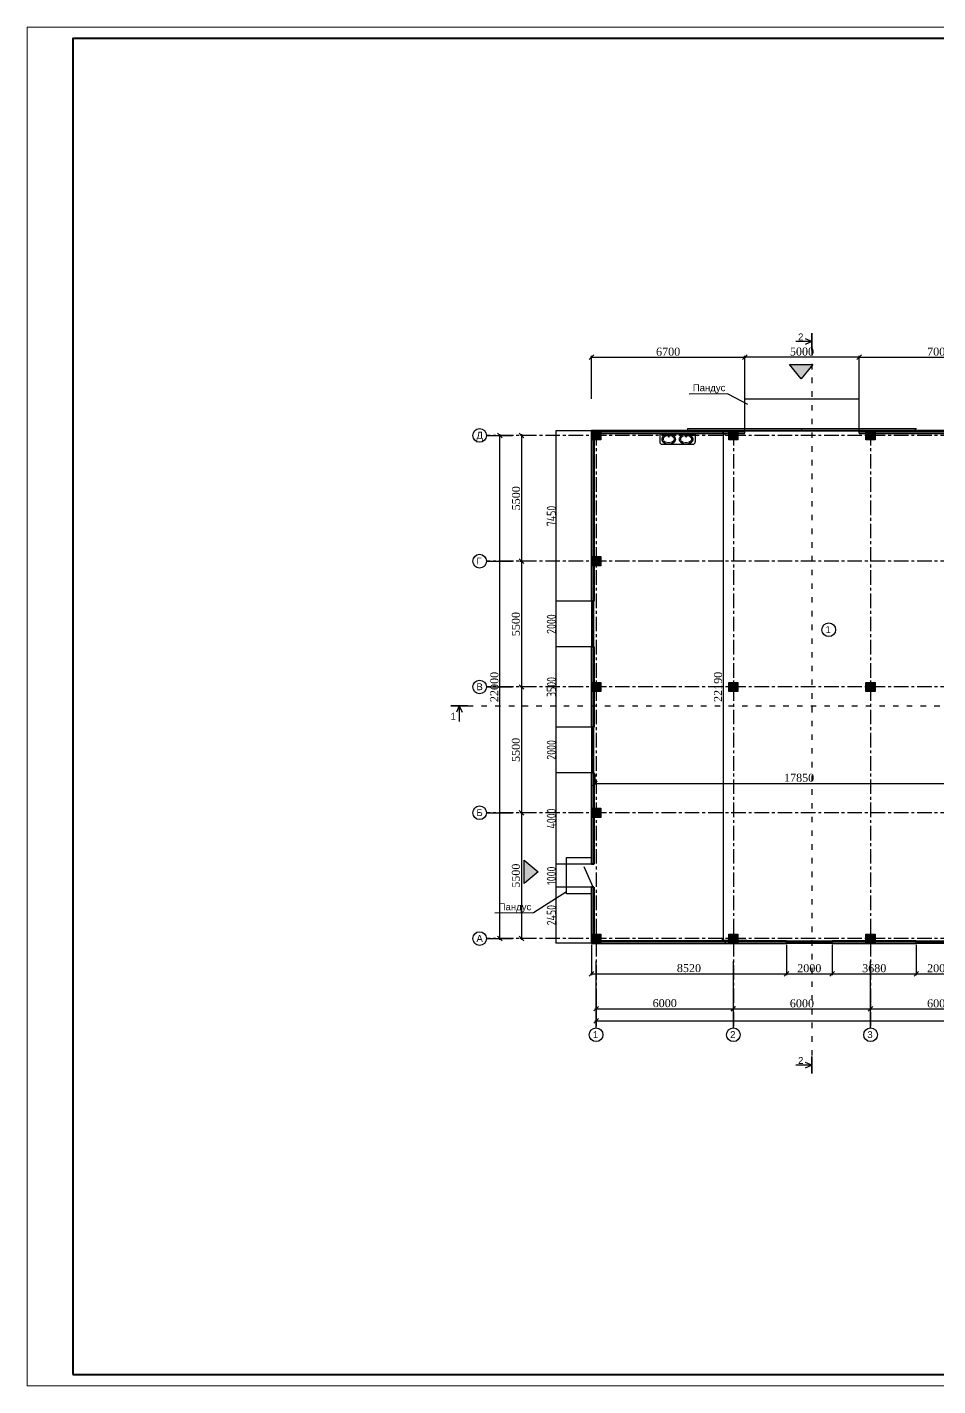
# Model space of a CAD drawing. Header units: millimetres. Extents: x 72928 to 1386960, y 320086 to 445536.
# Drawn here: x 849757 to 889571, y 367737 to 427137 of the extents above; entities that cross this region are included whole.
import ezdxf

# ---------------------------------------------------------------- set-up
doc = ezdxf.new("R2010")
doc.units = ezdxf.units.MM
doc.linetypes.add('ACAD_ISO03W100', pattern=[30, 12, -18])
doc.linetypes.add('CENTER', pattern=[50.8, 31.75, -6.35, 6.35, -6.35])
doc.layers.get('Defpoints').update_dxf_attribs({"color": 140})
doc.layers.add('ђЂЊЉЂ', color=7, linetype='Continuous')
doc.styles.add('Arch-Dim', font='romans.shx', dxfattribs={"width": 0.75})
doc.styles.add('ira', font='arial.ttf', dxfattribs={"height": 3})
doc.styles.add('J~stule', font='dutch.ttf')
doc.dimstyles.new('Annotative-UK', dxfattribs={"dimscale": 0, "dimtxt": 2.5, "dimasz": 1.5, "dimexe": 1.5, "dimexo": 1.5, "dimgap": 0.8, "dimtad": 1, "dimdec": 0, "dimdsep": 46, "dimtxsty": 'Arch-Dim', "dimblk": 'ARCHTICK', "dimcen": 2.5, "dimadec": 1, "dimazin": 2, "dimtfac": 1, "dimtdec": 0, "dimtix": 1, "dimtmove": 2, "dimatfit": 3, "dimfxl": 1, "dimtolj": 1, "dimtzin": 0, "dimarcsym": 0})
doc.dimstyles.new('J~style', dxfattribs={"dimscale": 100, "dimtxt": 3.5, "dimasz": 2, "dimexe": 0.55, "dimexo": 0.725, "dimtad": 1, "dimdec": 0, "dimdsep": 46, "dimtxsty": 'J~stule', "dimblk": 'OBLIQUE', "dimcen": 2, "dimdle": 0.5, "dimadec": 0, "dimazin": 0, "dimtfac": 1, "dimtdec": 0, "dimtmove": 0, "dimatfit": 3, "dimfxl": 1, "dimarcsym": 0})

# ---------------------------------------------------------------- blocks, each defined once
blk = doc.blocks.new('hfhfrt')
at = {"lineweight": 13}
blk.add_line((1120341, -286193), (1120341, -284643), dxfattribs=at)
at = {"color": 7}
for p, q in [((1120341, -284643), (1120680, -284643)), ((1120341, -286193), (1120680, -286193))]:
    blk.add_line(p, q, dxfattribs=at)
blk.add_line((1120780, -286093), (1120780, -284743))
at = {"lineweight": 13}
for centre, radius in [((1120370, -285038), 17.3), ((1120370, -284986), 9.72), ((1120370, -285038), 10.5), ((1120370, -285090), 9.72), ((1120440, -285038), 23.1), ((1120440, -285038), 14.7), ((1120370, -285799), 17.3), ((1120370, -285747), 9.72), ((1120370, -285799), 10.5), ((1120370, -285851), 9.72), ((1120440, -285799), 23.1), ((1120440, -285799), 14.7)]:
    blk.add_circle(centre, radius, dxfattribs=at)
for centre, radius, start, end in [((1120782, -285038), 434, 163.83775, 180), ((1120782, -285038), 434, 180, 196.16225), ((1120673, -285006), 321, 145.02069, 163.83775), ((1120817, -285038), 415, 164.85341, 180), ((1120769, -285038), 367, 165.09994, 180), ((1120769, -285038), 367, 180, 194.90006), ((1120817, -285038), 415, 180, 195.14659), ((1120605, -284958), 237, 120.62609, 145.02069), ((1120663, -285010), 258, 147.28432, 165.09994), ((1120700, -285006), 294, 146.83492, 164.85341), ((1120596, -284967), 178, 122.81456, 147.28432), ((1120626, -284958), 206, 122.36765, 146.83492), ((1120561, -284885), 152, 90, 120.62609), ((1120554, -284901), 100, 90, 122.81456), ((1120580, -284885), 119, 90, 122.36765), ((1120554, -284901), 100, 57.18544, 90), ((1120561, -284885), 152, 59.37391, 90), ((1120580, -284885), 119, 57.63235, 90), ((1120511, -284967), 178, 32.71568, 57.18544), ((1120518, -284958), 237, 34.97931, 59.37391), ((1120533, -284958), 206, 33.16508, 57.63235), ((1120445, -285010), 258, 14.90006, 32.71568), ((1120338, -285038), 367, 0, 14.90006), ((1120338, -285038), 367, 345.09994, 0), ((1120459, -285006), 294, 15.14659, 33.16508), ((1120449, -285006), 321, 16.16225, 34.97931), ((1120342, -285038), 415, 0, 15.14659), ((1120342, -285038), 415, 344.85341, 0), ((1120340, -285038), 434, 0, 16.16225), ((1120340, -285038), 434, 343.83775, 0), ((1120782, -285799), 434, 163.83775, 180), ((1120673, -285069), 321, 196.16225, 214.97931), ((1120673, -285767), 321, 145.02069, 163.83775), ((1120817, -285799), 415, 164.85341, 180), ((1120769, -285799), 367, 165.09994, 180), ((1120605, -285117), 237, 214.97931, 239.37391), ((1120605, -285719), 237, 120.62609, 145.02069), ((1120663, -285066), 258, 194.90006, 212.71568), ((1120663, -285771), 258, 147.28432, 165.09994), ((1120700, -285070), 294, 195.14659, 213.16508), ((1120700, -285767), 294, 146.83492, 164.85341), ((1120596, -285109), 178, 212.71568, 237.18544), ((1120596, -285728), 178, 122.81456, 147.28432), ((1120626, -285118), 206, 213.16508, 237.63235), ((1120626, -285719), 206, 122.36765, 146.83492), ((1120561, -285191), 152, 239.37391, 270), ((1120561, -285646), 152, 90, 120.62609), ((1120554, -285174), 100, 237.18544, 270), ((1120554, -285662), 100, 90, 122.81456), ((1120580, -285191), 119, 237.63235, 270), ((1120580, -285646), 119, 90, 122.36765), ((1120554, -285174), 100, 270, 302.81456), ((1120554, -285662), 100, 57.18544, 90), ((1120561, -285191), 152, 270, 300.62609), ((1120561, -285646), 152, 59.37391, 90), ((1120580, -285191), 119, 270, 302.36765), ((1120580, -285646), 119, 57.63235, 90), ((1120511, -285109), 178, 302.81456, 327.28432), ((1120511, -285728), 178, 32.71568, 57.18544), ((1120518, -285117), 237, 300.62609, 325.02069), ((1120518, -285719), 237, 34.97931, 59.37391), ((1120533, -285118), 206, 302.36765, 326.83492), ((1120533, -285719), 206, 33.16508, 57.63235), ((1120445, -285066), 258, 327.28432, 345.09994), ((1120445, -285771), 258, 14.90006, 32.71568), ((1120338, -285799), 367, 0, 14.90006), ((1120459, -285070), 294, 326.83492, 344.85341), ((1120459, -285767), 294, 15.14659, 33.16508), ((1120449, -285069), 321, 325.02069, 343.83775), ((1120449, -285767), 321, 16.16225, 34.97931), ((1120342, -285799), 415, 0, 15.14659), ((1120340, -285799), 434, 0, 16.16225), ((1120782, -285799), 434, 180, 196.16225), ((1120673, -285830), 321, 196.16225, 214.97931), ((1120769, -285799), 367, 180, 194.90006), ((1120817, -285799), 415, 180, 195.14659), ((1120605, -285878), 237, 214.97931, 239.37391), ((1120663, -285827), 258, 194.90006, 212.71568), ((1120700, -285831), 294, 195.14659, 213.16508), ((1120596, -285870), 178, 212.71568, 237.18544), ((1120626, -285879), 206, 213.16508, 237.63235), ((1120561, -285952), 152, 239.37391, 270), ((1120554, -285935), 100, 237.18544, 270), ((1120580, -285952), 119, 237.63235, 270), ((1120554, -285935), 100, 270, 302.81456), ((1120561, -285952), 152, 270, 300.62609), ((1120580, -285952), 119, 270, 302.36765), ((1120511, -285870), 178, 302.81456, 327.28432), ((1120518, -285878), 237, 300.62609, 325.02069), ((1120533, -285879), 206, 302.36765, 326.83492), ((1120445, -285827), 258, 327.28432, 345.09994), ((1120338, -285799), 367, 345.09994, 0), ((1120459, -285831), 294, 326.83492, 344.85341), ((1120449, -285830), 321, 325.02069, 343.83775), ((1120342, -285799), 415, 344.85341, 0), ((1120340, -285799), 434, 343.83775, 0)]:
    blk.add_arc(centre, radius, start, end, dxfattribs=at)
at = {"color": 7}
for centre, start, end in [((1120680, -284743), 0, 90), ((1120680, -286093), 270, 0)]:
    blk.add_arc(centre, 100, start, end, dxfattribs=at)
blk = doc.blocks.new('_Oblique')
at = {"color": 0, "linetype": 'ByBlock', "lineweight": -2}
blk.add_line((-0.5, -0.5), (0.5, 0.5), dxfattribs=at)
blk = doc.blocks.new('*D85')
at = {"color": 0, "lineweight": -2, "transparency": 16777216}
for p, q in [((870898, 409290), (870370, 409290)), ((870425, 387240), (870425, 409340)), ((870898, 387290), (870370, 387290))]:
    blk.add_line(p, q, dxfattribs=at)
at = {"layer": 'Defpoints', "color": 0, "transparency": 16777216}
for p in [(870425, 409290), (870970, 409290), (870970, 387290)]:
    blk.add_point(p, dxfattribs=at)
at = {"color": 0, "lineweight": -2, "transparency": 16777216, "xscale": 200, "yscale": 200, "zscale": 200}
for p, rotation in [((870425, 409290), 90), ((870425, 387290), 270)]:
    blk.add_blockref('_Oblique', p, dxfattribs=dict(at, rotation=rotation))
at = {"color": 0, "transparency": 16777216, "insert": (870184, 398290), "char_height": 350, "attachment_point": 5, "rotation": 90, "style": 'J~stule'}
blk.add_mtext('22000', dxfattribs=at)
blk = doc.blocks.new('*D86')
at = {"color": 0, "lineweight": -2, "transparency": 16777216}
for p, q in [((871357, 409290), (871319, 409290)), ((871374, 409340), (871374, 403740)), ((871301, 403790), (871429, 403790))]:
    blk.add_line(p, q, dxfattribs=at)
at = {"layer": 'Defpoints', "color": 0, "transparency": 16777216}
for p in [(871429, 409290), (871228, 403790), (871374, 403790)]:
    blk.add_point(p, dxfattribs=at)
at = {"color": 0, "lineweight": -2, "transparency": 16777216, "xscale": 200, "yscale": 200, "zscale": 200}
for p, rotation in [((871374, 409290), 90), ((871374, 403790), 270)]:
    blk.add_blockref('_Oblique', p, dxfattribs=dict(at, rotation=rotation))
at = {"color": 0, "transparency": 16777216, "insert": (871130, 406540), "char_height": 350, "attachment_point": 5, "rotation": 90, "style": 'J~stule'}
blk.add_mtext('5500', dxfattribs=at)
blk = doc.blocks.new('*D87')
at = {"color": 0, "lineweight": -2, "transparency": 16777216}
for p, q in [((871661, 403790), (871314, 403790)), ((871369, 403840), (871369, 398240)), ((871661, 398290), (871314, 398290))]:
    blk.add_line(p, q, dxfattribs=at)
at = {"layer": 'Defpoints', "color": 0, "transparency": 16777216}
for p in [(871734, 403790), (871369, 398290), (871734, 398290)]:
    blk.add_point(p, dxfattribs=at)
at = {"color": 0, "lineweight": -2, "transparency": 16777216, "xscale": 200, "yscale": 200, "zscale": 200}
for p, rotation in [((871369, 403790), 90), ((871369, 398290), 270)]:
    blk.add_blockref('_Oblique', p, dxfattribs=dict(at, rotation=rotation))
at = {"color": 0, "transparency": 16777216, "insert": (871124, 401040), "char_height": 350, "attachment_point": 5, "rotation": 90, "style": 'J~stule'}
blk.add_mtext('5500', dxfattribs=at)
blk = doc.blocks.new('*D88')
at = {"color": 0, "lineweight": -2, "transparency": 16777216}
for p, q in [((871734, 398290), (871314, 398290)), ((871369, 398340), (871369, 392740)), ((871661, 392790), (871314, 392790))]:
    blk.add_line(p, q, dxfattribs=at)
at = {"layer": 'Defpoints', "color": 0, "transparency": 16777216}
for p in [(871806, 398290), (871369, 392790), (871734, 392790)]:
    blk.add_point(p, dxfattribs=at)
at = {"color": 0, "lineweight": -2, "transparency": 16777216, "xscale": 200, "yscale": 200, "zscale": 200}
for p, rotation in [((871369, 398290), 90), ((871369, 392790), 270)]:
    blk.add_blockref('_Oblique', p, dxfattribs=dict(at, rotation=rotation))
at = {"color": 0, "transparency": 16777216, "insert": (871124, 395540), "char_height": 350, "attachment_point": 5, "rotation": 90, "style": 'J~stule'}
blk.add_mtext('5500', dxfattribs=at)
blk = doc.blocks.new('*D89')
at = {"color": 0, "lineweight": -2, "transparency": 16777216}
for p, q in [((871578, 392790), (871314, 392790)), ((871369, 392840), (871369, 387240)), ((871578, 387290), (871314, 387290))]:
    blk.add_line(p, q, dxfattribs=at)
at = {"layer": 'Defpoints', "color": 0, "transparency": 16777216}
for p in [(871651, 392790), (871369, 387290), (871651, 387290)]:
    blk.add_point(p, dxfattribs=at)
at = {"color": 0, "lineweight": -2, "transparency": 16777216, "xscale": 200, "yscale": 200, "zscale": 200}
for p, rotation in [((871369, 392790), 90), ((871369, 387290), 270)]:
    blk.add_blockref('_Oblique', p, dxfattribs=dict(at, rotation=rotation))
at = {"color": 0, "transparency": 16777216, "insert": (871124, 390040), "char_height": 350, "attachment_point": 5, "rotation": 90, "style": 'J~stule'}
blk.add_mtext('5500', dxfattribs=at)
blk = doc.blocks.new('*D90')
at = {"color": 0, "lineweight": -2, "transparency": 16777216}
for p, q in [((874631, 384771), (874631, 383638)), ((922631, 384083), (922631, 383638)), ((874581, 383693), (922681, 383693))]:
    blk.add_line(p, q, dxfattribs=at)
at = {"layer": 'Defpoints', "color": 0, "transparency": 16777216}
for p in [(874631, 384843), (922631, 384156), (922631, 383693)]:
    blk.add_point(p, dxfattribs=at)
at = {"color": 0, "lineweight": -2, "transparency": 16777216, "xscale": 200, "yscale": 200, "zscale": 200, "rotation": 180}
blk.add_blockref('_Oblique', (874631, 383693), dxfattribs=at)
at = {"color": 0, "lineweight": -2, "transparency": 16777216, "xscale": 200, "yscale": 200, "zscale": 200}
blk.add_blockref('_Oblique', (922631, 383693), dxfattribs=at)
at = {"color": 0, "transparency": 16777216, "insert": (898631, 383935), "char_height": 350, "attachment_point": 5, "style": 'J~stule'}
blk.add_mtext('48000', dxfattribs=at)
blk = doc.blocks.new('*D91')
at = {"color": 0, "lineweight": -2, "transparency": 16777216}
for p, q in [((874631, 384650), (874631, 384171)), ((880630, 384650), (880630, 384171)), ((874581, 384226), (880680, 384226))]:
    blk.add_line(p, q, dxfattribs=at)
at = {"layer": 'Defpoints', "color": 0, "transparency": 16777216}
for p in [(874631, 384723), (880630, 384723), (880630, 384226)]:
    blk.add_point(p, dxfattribs=at)
at = {"color": 0, "lineweight": -2, "transparency": 16777216, "xscale": 200, "yscale": 200, "zscale": 200, "rotation": 180}
blk.add_blockref('_Oblique', (874631, 384226), dxfattribs=at)
at = {"color": 0, "lineweight": -2, "transparency": 16777216, "xscale": 200, "yscale": 200, "zscale": 200}
blk.add_blockref('_Oblique', (880630, 384226), dxfattribs=at)
at = {"color": 0, "transparency": 16777216, "insert": (877631, 384467), "char_height": 350, "attachment_point": 5, "style": 'J~stule'}
blk.add_mtext('6000', dxfattribs=at)
blk = doc.blocks.new('*D92')
at = {"color": 0, "lineweight": -2, "transparency": 16777216}
for p, q in [((880630, 384650), (880630, 384160)), ((886630, 384443), (886630, 384160)), ((880580, 384215), (886680, 384215))]:
    blk.add_line(p, q, dxfattribs=at)
at = {"layer": 'Defpoints', "color": 0, "transparency": 16777216}
for p in [(880630, 384723), (886630, 384515), (886630, 384215)]:
    blk.add_point(p, dxfattribs=at)
at = {"color": 0, "lineweight": -2, "transparency": 16777216, "xscale": 200, "yscale": 200, "zscale": 200, "rotation": 180}
blk.add_blockref('_Oblique', (880630, 384215), dxfattribs=at)
at = {"color": 0, "lineweight": -2, "transparency": 16777216, "xscale": 200, "yscale": 200, "zscale": 200}
blk.add_blockref('_Oblique', (886630, 384215), dxfattribs=at)
at = {"color": 0, "transparency": 16777216, "insert": (883630, 384456), "char_height": 350, "attachment_point": 5, "style": 'J~stule'}
blk.add_mtext('6000', dxfattribs=at)
blk = doc.blocks.new('*D93')
at = {"color": 0, "lineweight": -2, "transparency": 16777216}
for p, q in [((892630, 385338), (892630, 384160)), ((886630, 384443), (886630, 384160)), ((886580, 384215), (892680, 384215))]:
    blk.add_line(p, q, dxfattribs=at)
at = {"layer": 'Defpoints', "color": 0, "transparency": 16777216}
for p in [(892630, 385410), (886630, 384515), (892630, 384215)]:
    blk.add_point(p, dxfattribs=at)
at = {"color": 0, "lineweight": -2, "transparency": 16777216, "xscale": 200, "yscale": 200, "zscale": 200, "rotation": 180}
blk.add_blockref('_Oblique', (886630, 384215), dxfattribs=at)
at = {"color": 0, "lineweight": -2, "transparency": 16777216, "xscale": 200, "yscale": 200, "zscale": 200}
blk.add_blockref('_Oblique', (892630, 384215), dxfattribs=at)
at = {"color": 0, "transparency": 16777216, "insert": (889630, 384456), "char_height": 350, "attachment_point": 5, "style": 'J~stule'}
blk.add_mtext('6000', dxfattribs=at)
blk = doc.blocks.new('*D129')
at = {"color": 0, "lineweight": -2, "transparency": 16777216}
for p, q in [((881059, 409390), (880151, 409390)), ((880206, 387150), (880206, 409440)), ((881238, 387200), (880151, 387200))]:
    blk.add_line(p, q, dxfattribs=at)
at = {"layer": 'Defpoints', "color": 0, "transparency": 16777216}
for p in [(880206, 409390), (881132, 409390), (881310, 387200)]:
    blk.add_point(p, dxfattribs=at)
at = {"color": 0, "lineweight": -2, "transparency": 16777216, "xscale": 200, "yscale": 200, "zscale": 200}
for p, rotation in [((880206, 409390), 90), ((880206, 387200), 270)]:
    blk.add_blockref('_Oblique', p, dxfattribs=dict(at, rotation=rotation))
at = {"color": 0, "transparency": 16777216, "insert": (879963, 398295), "char_height": 350, "attachment_point": 5, "rotation": 90, "style": 'J~stule'}
blk.add_mtext('22190', dxfattribs=at)
blk = doc.blocks.new('*D125')
at = {"color": 0, "lineweight": -2, "transparency": 16777216}
for p, q in [((874581, 394468), (874581, 394020)), ((874531, 394075), (892480, 394075)), ((892430, 394198), (892430, 394020))]:
    blk.add_line(p, q, dxfattribs=at)
at = {"layer": 'Defpoints', "color": 0, "transparency": 16777216}
for p in [(874581, 394540), (892430, 394270), (892430, 394075)]:
    blk.add_point(p, dxfattribs=at)
at = {"color": 0, "lineweight": -2, "transparency": 16777216, "xscale": 200, "yscale": 200, "zscale": 200, "rotation": 180}
blk.add_blockref('_Oblique', (874581, 394075), dxfattribs=at)
at = {"color": 0, "lineweight": -2, "transparency": 16777216, "xscale": 200, "yscale": 200, "zscale": 200}
blk.add_blockref('_Oblique', (892430, 394075), dxfattribs=at)
at = {"color": 0, "transparency": 16777216, "insert": (883506, 394320), "char_height": 350, "attachment_point": 5, "style": 'J~stule'}
blk.add_mtext('17850', dxfattribs=at)
blk = doc.blocks.new('*D80')
at = {"color": 0, "lineweight": -2, "transparency": 16777216}
for p, q in [((874381, 412708), (881182, 412708)), ((874431, 410894), (874431, 412763)), ((881132, 410893), (881132, 412763))]:
    blk.add_line(p, q, dxfattribs=at)
at = {"layer": 'Defpoints', "color": 0, "transparency": 16777216}
for p in [(881132, 412708), (874431, 410822), (881132, 410821)]:
    blk.add_point(p, dxfattribs=at)
at = {"color": 0, "lineweight": -2, "transparency": 16777216, "xscale": 200, "yscale": 200, "zscale": 200, "rotation": 180}
blk.add_blockref('_Oblique', (874431, 412708), dxfattribs=at)
at = {"color": 0, "lineweight": -2, "transparency": 16777216, "xscale": 200, "yscale": 200, "zscale": 200}
blk.add_blockref('_Oblique', (881132, 412708), dxfattribs=at)
at = {"color": 0, "transparency": 16777216, "insert": (877781, 412949), "char_height": 350, "attachment_point": 5, "style": 'J~stule'}
blk.add_mtext('6700', dxfattribs=at)
blk = doc.blocks.new('*D81')
at = {"color": 0, "lineweight": -2, "transparency": 16777216}
for p, q in [((886183, 412708), (881082, 412708)), ((881132, 410281), (881132, 412763)), ((886133, 410281), (886133, 412763))]:
    blk.add_line(p, q, dxfattribs=at)
at = {"layer": 'Defpoints', "color": 0, "transparency": 16777216}
for p in [(881132, 412708), (881132, 410209), (886133, 410209)]:
    blk.add_point(p, dxfattribs=at)
at = {"color": 0, "lineweight": -2, "transparency": 16777216, "xscale": 200, "yscale": 200, "zscale": 200, "rotation": 180}
blk.add_blockref('_Oblique', (881132, 412708), dxfattribs=at)
at = {"color": 0, "lineweight": -2, "transparency": 16777216, "xscale": 200, "yscale": 200, "zscale": 200}
blk.add_blockref('_Oblique', (886133, 412708), dxfattribs=at)
at = {"color": 0, "transparency": 16777216, "insert": (883632, 412953), "char_height": 350, "attachment_point": 5, "style": 'J~stule'}
blk.add_mtext('5000', dxfattribs=at)
blk = doc.blocks.new('*D112')
at = {"color": 0, "lineweight": -2, "transparency": 16777216}
for p, q in [((886083, 412707), (893182, 412707)), ((886133, 410894), (886133, 412762)), ((893132, 410894), (893132, 412762))]:
    blk.add_line(p, q, dxfattribs=at)
at = {"layer": 'Defpoints', "color": 0, "transparency": 16777216}
for p in [(893132, 412707), (886133, 410822), (893132, 410822)]:
    blk.add_point(p, dxfattribs=at)
at = {"color": 0, "lineweight": -2, "transparency": 16777216, "xscale": 200, "yscale": 200, "zscale": 200, "rotation": 180}
blk.add_blockref('_Oblique', (886133, 412707), dxfattribs=at)
at = {"color": 0, "lineweight": -2, "transparency": 16777216, "xscale": 200, "yscale": 200, "zscale": 200}
blk.add_blockref('_Oblique', (893132, 412707), dxfattribs=at)
at = {"color": 0, "transparency": 16777216, "insert": (889632, 412948), "char_height": 350, "attachment_point": 5, "style": 'J~stule'}
blk.add_mtext('7000', dxfattribs=at)
blk = doc.blocks.new('*D113')
at = {"color": 0, "lineweight": -2, "transparency": 16777216}
for p, q in [((874431, 387018), (874431, 385698)), ((882951, 387018), (882951, 385698)), ((874381, 385753), (883001, 385753))]:
    blk.add_line(p, q, dxfattribs=at)
at = {"layer": 'Defpoints', "color": 0, "transparency": 16777216}
for p in [(874431, 387090), (882951, 387090), (882951, 385753)]:
    blk.add_point(p, dxfattribs=at)
at = {"color": 0, "lineweight": -2, "transparency": 16777216, "xscale": 200, "yscale": 200, "zscale": 200, "rotation": 180}
blk.add_blockref('_Oblique', (874431, 385753), dxfattribs=at)
at = {"color": 0, "lineweight": -2, "transparency": 16777216, "xscale": 200, "yscale": 200, "zscale": 200}
blk.add_blockref('_Oblique', (882951, 385753), dxfattribs=at)
at = {"color": 0, "transparency": 16777216, "insert": (878691, 385998), "char_height": 350, "attachment_point": 5, "style": 'J~stule'}
blk.add_mtext('8520', dxfattribs=at)
blk = doc.blocks.new('*D114')
at = {"color": 0, "lineweight": -2, "transparency": 16777216}
for p, q in [((882951, 387018), (882951, 385698)), ((884951, 387018), (884951, 385698)), ((882901, 385753), (885001, 385753))]:
    blk.add_line(p, q, dxfattribs=at)
at = {"layer": 'Defpoints', "color": 0, "transparency": 16777216}
for p in [(882951, 387090), (884951, 387090), (884951, 385753)]:
    blk.add_point(p, dxfattribs=at)
at = {"color": 0, "lineweight": -2, "transparency": 16777216, "xscale": 200, "yscale": 200, "zscale": 200, "rotation": 180}
blk.add_blockref('_Oblique', (882951, 385753), dxfattribs=at)
at = {"color": 0, "lineweight": -2, "transparency": 16777216, "xscale": 200, "yscale": 200, "zscale": 200}
blk.add_blockref('_Oblique', (884951, 385753), dxfattribs=at)
at = {"color": 0, "transparency": 16777216, "insert": (883951, 385994), "char_height": 350, "attachment_point": 5, "style": 'J~stule'}
blk.add_mtext('2000', dxfattribs=at)
blk = doc.blocks.new('*D115')
at = {"color": 0, "lineweight": -2, "transparency": 16777216}
for p, q in [((884951, 387018), (884951, 385698)), ((888630, 387018), (888630, 385698)), ((884901, 385753), (888680, 385753))]:
    blk.add_line(p, q, dxfattribs=at)
at = {"layer": 'Defpoints', "color": 0, "transparency": 16777216}
for p in [(884951, 387090), (888630, 387090), (888630, 385753)]:
    blk.add_point(p, dxfattribs=at)
at = {"color": 0, "lineweight": -2, "transparency": 16777216, "xscale": 200, "yscale": 200, "zscale": 200, "rotation": 180}
blk.add_blockref('_Oblique', (884951, 385753), dxfattribs=at)
at = {"color": 0, "lineweight": -2, "transparency": 16777216, "xscale": 200, "yscale": 200, "zscale": 200}
blk.add_blockref('_Oblique', (888630, 385753), dxfattribs=at)
at = {"color": 0, "transparency": 16777216, "insert": (886791, 385994), "char_height": 350, "attachment_point": 5, "style": 'J~stule'}
blk.add_mtext('3680', dxfattribs=at)
blk = doc.blocks.new('*D116')
at = {"color": 0, "lineweight": -2, "transparency": 16777216}
for p, q in [((888630, 387018), (888630, 385698)), ((890630, 387018), (890630, 385698)), ((888580, 385753), (890680, 385753))]:
    blk.add_line(p, q, dxfattribs=at)
at = {"layer": 'Defpoints', "color": 0, "transparency": 16777216}
for p in [(888630, 387090), (890630, 387090), (890630, 385753)]:
    blk.add_point(p, dxfattribs=at)
at = {"color": 0, "lineweight": -2, "transparency": 16777216, "xscale": 200, "yscale": 200, "zscale": 200, "rotation": 180}
blk.add_blockref('_Oblique', (888630, 385753), dxfattribs=at)
at = {"color": 0, "lineweight": -2, "transparency": 16777216, "xscale": 200, "yscale": 200, "zscale": 200}
blk.add_blockref('_Oblique', (890630, 385753), dxfattribs=at)
at = {"color": 0, "transparency": 16777216, "insert": (889630, 385994), "char_height": 350, "attachment_point": 5, "style": 'J~stule'}
blk.add_mtext('2000', dxfattribs=at)
blk = doc.blocks.new('_ArchTick')
at = {"color": 0, "linetype": 'ByBlock', "const_width": 0.15}
blk.add_lwpolyline([(-0.5, -0.5), (0.5, 0.5)], dxfattribs=at)
blk = doc.blocks.new('*D65')
at = {"color": 0, "lineweight": -2, "transparency": 16777216}
for p, q in [((874429, 409490), (872874, 409490)), ((872876, 409490), (872876, 402040)), ((874429, 402040), (872874, 402040))]:
    blk.add_line(p, q, dxfattribs=at)
at = {"layer": 'Defpoints', "color": 0, "transparency": 16777216}
for p in [(874431, 409490), (872876, 402040), (874431, 402040)]:
    blk.add_point(p, dxfattribs=at)
at = {"color": 0, "lineweight": -2, "transparency": 16777216, "xscale": 1.5, "yscale": 1.5, "zscale": 1.5}
for p, rotation in [((872876, 409490), 90), ((872876, 402040), 270)]:
    blk.add_blockref('_ArchTick', p, dxfattribs=dict(at, rotation=rotation))
at = {"color": 0, "transparency": 16777216, "insert": (872675, 405765), "char_height": 400, "attachment_point": 5, "rotation": 90, "style": 'Arch-Dim'}
blk.add_mtext('\\A1;7450', dxfattribs=at)
blk = doc.blocks.new('*D66')
at = {"color": 0, "lineweight": -2, "transparency": 16777216}
for p, q in [((874429, 402040), (872874, 402040)), ((872876, 402040), (872876, 400040)), ((874429, 400040), (872874, 400040))]:
    blk.add_line(p, q, dxfattribs=at)
at = {"layer": 'Defpoints', "color": 0, "transparency": 16777216}
for p in [(874431, 402040), (872876, 400040), (874431, 400040)]:
    blk.add_point(p, dxfattribs=at)
at = {"color": 0, "lineweight": -2, "transparency": 16777216, "xscale": 1.5, "yscale": 1.5, "zscale": 1.5}
for p, rotation in [((872876, 402040), 90), ((872876, 400040), 270)]:
    blk.add_blockref('_ArchTick', p, dxfattribs=dict(at, rotation=rotation))
at = {"color": 0, "transparency": 16777216, "insert": (872675, 401040), "char_height": 400, "attachment_point": 5, "rotation": 90, "style": 'Arch-Dim'}
blk.add_mtext('\\A1;2000', dxfattribs=at)
blk = doc.blocks.new('*D67')
at = {"color": 0, "lineweight": -2, "transparency": 16777216}
for p, q in [((874429, 400040), (872874, 400040)), ((872876, 400040), (872876, 396540)), ((874429, 396540), (872874, 396540))]:
    blk.add_line(p, q, dxfattribs=at)
at = {"layer": 'Defpoints', "color": 0, "transparency": 16777216}
for p in [(874431, 400040), (872876, 396540), (874431, 396540)]:
    blk.add_point(p, dxfattribs=at)
at = {"color": 0, "lineweight": -2, "transparency": 16777216, "xscale": 1.5, "yscale": 1.5, "zscale": 1.5}
for p, rotation in [((872876, 400040), 90), ((872876, 396540), 270)]:
    blk.add_blockref('_ArchTick', p, dxfattribs=dict(at, rotation=rotation))
at = {"color": 0, "transparency": 16777216, "insert": (872675, 398290), "char_height": 400, "attachment_point": 5, "rotation": 90, "style": 'Arch-Dim'}
blk.add_mtext('\\A1;3500', dxfattribs=at)
blk = doc.blocks.new('*D68')
at = {"color": 0, "lineweight": -2, "transparency": 16777216}
for p, q in [((874429, 396540), (872874, 396540)), ((872876, 396540), (872876, 394540)), ((874429, 394540), (872874, 394540))]:
    blk.add_line(p, q, dxfattribs=at)
at = {"layer": 'Defpoints', "color": 0, "transparency": 16777216}
for p in [(874431, 396540), (872876, 394540), (874431, 394540)]:
    blk.add_point(p, dxfattribs=at)
at = {"color": 0, "lineweight": -2, "transparency": 16777216, "xscale": 1.5, "yscale": 1.5, "zscale": 1.5}
for p, rotation in [((872876, 396540), 90), ((872876, 394540), 270)]:
    blk.add_blockref('_ArchTick', p, dxfattribs=dict(at, rotation=rotation))
at = {"color": 0, "transparency": 16777216, "insert": (872675, 395540), "char_height": 400, "attachment_point": 5, "rotation": 90, "style": 'Arch-Dim'}
blk.add_mtext('\\A1;2000', dxfattribs=at)
blk = doc.blocks.new('*D69')
at = {"color": 0, "lineweight": -2, "transparency": 16777216}
for p, q in [((874429, 394540), (872874, 394540)), ((872876, 394540), (872876, 390540)), ((874429, 390540), (872874, 390540))]:
    blk.add_line(p, q, dxfattribs=at)
at = {"layer": 'Defpoints', "color": 0, "transparency": 16777216}
for p in [(874431, 394540), (872876, 390540), (874431, 390540)]:
    blk.add_point(p, dxfattribs=at)
at = {"color": 0, "lineweight": -2, "transparency": 16777216, "xscale": 1.5, "yscale": 1.5, "zscale": 1.5}
for p, rotation in [((872876, 394540), 90), ((872876, 390540), 270)]:
    blk.add_blockref('_ArchTick', p, dxfattribs=dict(at, rotation=rotation))
at = {"color": 0, "transparency": 16777216, "insert": (872675, 392540), "char_height": 400, "attachment_point": 5, "rotation": 90, "style": 'Arch-Dim'}
blk.add_mtext('\\A1;4000', dxfattribs=at)
blk = doc.blocks.new('*D70')
at = {"color": 0, "lineweight": -2, "transparency": 16777216}
for p, q in [((874429, 390540), (872874, 390540)), ((872876, 390540), (872876, 390542)), ((872876, 390540), (872876, 389540)), ((874428, 389540), (872874, 389540)), ((872876, 389540), (872876, 389539))]:
    blk.add_line(p, q, dxfattribs=at)
at = {"layer": 'Defpoints', "color": 0, "transparency": 16777216}
for p in [(874431, 390540), (872876, 389540), (874429, 389540)]:
    blk.add_point(p, dxfattribs=at)
at = {"color": 0, "lineweight": -2, "transparency": 16777216, "xscale": 1.5, "yscale": 1.5, "zscale": 1.5}
for p, rotation in [((872876, 390540), 270), ((872876, 389540), 90)]:
    blk.add_blockref('_ArchTick', p, dxfattribs=dict(at, rotation=rotation))
at = {"color": 0, "transparency": 16777216, "insert": (872675, 390040), "char_height": 400, "attachment_point": 5, "rotation": 90, "style": 'Arch-Dim'}
blk.add_mtext('\\A1;1000', dxfattribs=at)
blk = doc.blocks.new('*D71')
at = {"color": 0, "lineweight": -2, "transparency": 16777216}
for p, q in [((874428, 389540), (872874, 389540)), ((872876, 389540), (872876, 387090)), ((874429, 387090), (872874, 387090))]:
    blk.add_line(p, q, dxfattribs=at)
at = {"layer": 'Defpoints', "color": 0, "transparency": 16777216}
for p in [(874429, 389540), (872876, 387090), (874431, 387090)]:
    blk.add_point(p, dxfattribs=at)
at = {"color": 0, "lineweight": -2, "transparency": 16777216, "xscale": 1.5, "yscale": 1.5, "zscale": 1.5}
for p, rotation in [((872876, 389540), 90), ((872876, 387090), 270)]:
    blk.add_blockref('_ArchTick', p, dxfattribs=dict(at, rotation=rotation))
at = {"color": 0, "transparency": 16777216, "insert": (872675, 388315), "char_height": 400, "attachment_point": 5, "rotation": 90, "style": 'Arch-Dim'}
blk.add_mtext('\\A1;2450', dxfattribs=at)

msp = doc.modelspace()

# ---------------------------------------------------------------- hatches: boundary and pattern name
h = msp.add_hatch(color=1)
h.dxf.hatch_style = 1
h.paths.add_polyline_path([(883083.2, 412384.3), (884103.2, 412384.3), (883593.2, 411764.3)])
h = msp.add_hatch(color=256)
h.dxf.hatch_style = 1
h.paths.add_polyline_path([(874830.8, 409090.1), (874430.8, 409090.1), (874430.8, 409490.1), (874830.8, 409490.1)])
h = msp.add_hatch(color=256)
h.dxf.hatch_style = 1
h.paths.add_polyline_path([(880830.5, 409090.1), (880430.5, 409090.1), (880430.5, 409490.1), (880830.5, 409490.1)])
h = msp.add_hatch(color=256)
h.dxf.hatch_style = 1
h.paths.add_polyline_path([(886830.4, 409090.1), (886430.4, 409090.1), (886430.4, 409490.1), (886830.4, 409490.1)])
h = msp.add_hatch(color=256)
h.dxf.hatch_style = 1
h.paths.add_polyline_path([(874830.8, 403590.1), (874430.8, 403590.1), (874430.8, 403990.1), (874830.8, 403990.1)])
h = msp.add_hatch(color=256)
h.dxf.hatch_style = 1
h.paths.add_polyline_path([(874830.8, 398090.1), (874430.8, 398090.1), (874430.8, 398490.1), (874830.8, 398490.1)])
h = msp.add_hatch(color=256)
h.dxf.hatch_style = 1
h.paths.add_polyline_path([(880830.5, 398090.1), (880430.5, 398090.1), (880430.5, 398490.1), (880830.5, 398490.1)])
h = msp.add_hatch(color=256)
h.dxf.hatch_style = 1
h.paths.add_polyline_path([(886830.4, 398090.1), (886430.4, 398090.1), (886430.4, 398490.1), (886830.4, 398490.1)])
h = msp.add_hatch(color=256)
h.dxf.hatch_style = 1
h.paths.add_polyline_path([(874830.8, 392590.1), (874430.8, 392590.1), (874430.8, 392990.1), (874830.8, 392990.1)])
h = msp.add_hatch(color=1)
h.dxf.hatch_style = 1
h.paths.add_polyline_path([(871485, 389704.9), (871484.3, 390724.9), (872104.6, 390215.3)])
h = msp.add_hatch(color=256)
h.dxf.hatch_style = 1
h.paths.add_polyline_path([(874830.8, 387090.1), (874430.8, 387090.1), (874430.8, 387490.1), (874830.8, 387490.1)])
h = msp.add_hatch(color=256)
h.dxf.hatch_style = 1
h.paths.add_polyline_path([(880830.5, 387090.1), (880430.5, 387090.1), (880430.5, 387490.1), (880830.5, 387490.1)])
h = msp.add_hatch(color=256)
h.dxf.hatch_style = 1
h.paths.add_polyline_path([(886830.4, 387090.1), (886430.4, 387090.1), (886430.4, 387490.1), (886830.4, 387490.1)])

# ---------------------------------------------------------------- linework, layer by layer
for p, q in [((884057.2, 413389), (883778.4, 413506.2)), ((884057.2, 413389), (883367, 413389)), ((884057.2, 413389), (883771.4, 413257)), ((880385.8, 411105.2), (878694.8, 411090.2)), ((880385.8, 411105.2), (881247.2, 410653.3)), ((881131.9, 409490.5), (881131.9, 410890.5)), ((881131.9, 410889.8), (886132.9, 410889.8)), ((886132.9, 409490.1), (886132.9, 410890.1)), ((869839.7, 409290.1), (870970.4, 409290.1)), ((878631.9, 409590.3), (888632.8, 409591.5)), ((878631.9, 409590.3), (878631.9, 409490.5)), ((881131.9, 409490.5), (886132.8, 409490.5)), ((888599.3, 409473.9), (888599.3, 409574.9)), ((869839.7, 403790.1), (870970.4, 403790.1)), ((874480.8, 402040.1), (874480.8, 400040.1)), ((869839.7, 398290.1), (870970.4, 398290.1)), ((868644.3, 397468.8), (868527.2, 397190)), ((868644.3, 397468.8), (868644.3, 396778.7)), ((868644.3, 397468.8), (868776.4, 397183.1)), ((874480.8, 396540.1), (874480.8, 394540.1)), ((869839.7, 392790.1), (870970.4, 392790.1)), ((873330.8, 389240.3), (873330.8, 390840.3)), ((873330.8, 390840.3), (874430.8, 390840.3)), ((874505.8, 389540.1), (874108, 390426.8)), ((873330.8, 389340.3), (871898.8, 388413.2)), ((874430.8, 389240.3), (873330.8, 389240.3)), ((871898.8, 388413.2), (870207.8, 388398.2)), ((869839.7, 387290.1), (870970.4, 387290.1)), ((874429.3, 387090.2), (874429.3, 387190.2)), ((874430.8, 387090.1), (899650.8, 387090.1)), ((882950.8, 387140.1), (884950.8, 387140.1)), ((888630.4, 387140.1), (890630.4, 387140.1)), ((874630.8, 383385.7), (874630.8, 386301.1)), ((880630.5, 383385.7), (880630.5, 386301.1)), ((886630.4, 383385.7), (886630.4, 386301.1)), ((884057.2, 381756.6), (883367, 381756.6)), ((884057.2, 381756.6), (883771.4, 381624.5)), ((884057.2, 381756.6), (883778.4, 381873.7))]:
    msp.add_line(p, q)
at = {"lineweight": 35}
for p, q in [((884057.2, 413017.3), (884057.2, 413760.8)), ((869016.1, 397468.8), (868272.6, 397468.8)), ((884057.2, 381384.8), (884057.2, 382128.3))]:
    msp.add_line(p, q, dxfattribs=at)
at = {"color": 1, "linetype": 'ACAD_ISO03W100', "ltscale": 20}
for p, q in [((884057.2, 413017.3), (884057.2, 381384.8)), ((869016.1, 397468.8), (924429.1, 397468.8))]:
    msp.add_line(p, q, dxfattribs=at)
at = {"color": 1, "linetype": 'CENTER', "ltscale": 20}
for p, q in [((922830, 409290.1), (869839.7, 409290.1)), ((874630.8, 409490.1), (874630.8, 383385.7)), ((880630.5, 409490.1), (880630.5, 383385.7)), ((886630.4, 409490.1), (886630.4, 383385.7)), ((922830, 403790.1), (869839.7, 403790.1)), ((922830, 398290.1), (869839.7, 398290.1)), ((922830, 392790.1), (869839.7, 392790.1)), ((922830, 387290.1), (869839.7, 387290.1))]:
    msp.add_line(p, q, dxfattribs=at)
at = {"lineweight": 40}
for p, q in [((874430.8, 409490.1), (874430.8, 402040.1)), ((922830, 409490.1), (874430.8, 409490.1)), ((874530.8, 409490.1), (874530.8, 402040.1)), ((874530.8, 402040.1), (874430.8, 402040.1)), ((874430.8, 400040.1), (874430.8, 396540.1)), ((874530.8, 400040.1), (874430.8, 400040.1)), ((874530.8, 400040.1), (874530.8, 396540.1)), ((874530.8, 396540.1), (874430.8, 396540.1)), ((874430.8, 394540.1), (874430.8, 390540.1)), ((874530.8, 394540.1), (874430.8, 394540.1)), ((874530.8, 394540.1), (874530.8, 390540.1)), ((874530.8, 390540.1), (874430.8, 390540.1)), ((874429.3, 389540.1), (874430.8, 387090.1)), ((874530.8, 389540.1), (874430.8, 389540.1)), ((874530.8, 389540.1), (874530.8, 387090.1)), ((874429.3, 387190.2), (882950.8, 387190.1)), ((874430.8, 387090.1), (882950.8, 387090.1)), ((882950.8, 387190.1), (882950.8, 387090.1)), ((884950.8, 387190.1), (888630.4, 387190.1)), ((884950.8, 387190.1), (884950.8, 387090.1)), ((884950.8, 387090.1), (888630.4, 387090.1)), ((888630.4, 387190.1), (888630.4, 387090.1))]:
    msp.add_line(p, q, dxfattribs=at)
at = {"lineweight": 30}
for p, q in [((881131.9, 409390.1), (881131.9, 409590.8)), ((881131.9, 409590.8), (881431.9, 409590.6)), ((881131.9, 409490.5), (881431.9, 409490.5)), ((883332.3, 409590.8), (883932.3, 409590.9)), ((883332.3, 409490.5), (883932.3, 409490.6)), ((883632.3, 409490.5), (883632.3, 409590.9)), ((885832.8, 409590.8), (886132.8, 409590.9)), ((885832.8, 409490.5), (886132.8, 409490.5)), ((886132.8, 409390.1), (886132.8, 409590.9))]:
    msp.add_line(p, q, dxfattribs=at)
at = {"lineweight": 20}
msp.add_lwpolyline([(849757.2, 367737.1), (953857.2, 367737.1), (953857.2, 427137.1), (849757.2, 427137.1)], close=True, dxfattribs=at)
at = {"lineweight": 40}
msp.add_lwpolyline([(851757.2, 368237.1), (953357.2, 368237.1), (953357.2, 426637.1), (851757.2, 426637.1)], close=True, dxfattribs=at)
for points in [[(883083.2, 412384.3), (884103.2, 412384.3), (883593.2, 411764.3), (883593.2, 411764.3)], [(874830.8, 409090.1), (874430.8, 409090.1), (874430.8, 409490.1), (874830.8, 409490.1)], [(880830.5, 409090.1), (880430.5, 409090.1), (880430.5, 409490.1), (880830.5, 409490.1)], [(886830.4, 409090.1), (886430.4, 409090.1), (886430.4, 409490.1), (886830.4, 409490.1)], [(874830.8, 403590.1), (874430.8, 403590.1), (874430.8, 403990.1), (874830.8, 403990.1)], [(874430.8, 400040.1), (874530.8, 400040.1), (874530.8, 402040.1), (874430.8, 402040.1)], [(874830.8, 398090.1), (874430.8, 398090.1), (874430.8, 398490.1), (874830.8, 398490.1)], [(880830.5, 398090.1), (880430.5, 398090.1), (880430.5, 398490.1), (880830.5, 398490.1)], [(886830.4, 398090.1), (886430.4, 398090.1), (886430.4, 398490.1), (886830.4, 398490.1)], [(874430.8, 394540.1), (874530.8, 394540.1), (874530.8, 396540.1), (874430.8, 396540.1)], [(874830.8, 392590.1), (874430.8, 392590.1), (874430.8, 392990.1), (874830.8, 392990.1)], [(871485, 389704.9), (871484.3, 390724.9), (872104.6, 390215.3), (872104.6, 390215.3)], [(874830.8, 387090.1), (874430.8, 387090.1), (874430.8, 387490.1), (874830.8, 387490.1)], [(880830.5, 387090.1), (880430.5, 387090.1), (880430.5, 387490.1), (880830.5, 387490.1)], [(886830.4, 387090.1), (886430.4, 387090.1), (886430.4, 387490.1), (886830.4, 387490.1)], [(884950.8, 387090.1), (882950.8, 387090.1), (882950.8, 387190.1), (884950.8, 387190.1)], [(890630.4, 387090.1), (888630.4, 387090.1), (888630.4, 387190.1), (890630.4, 387190.1)]]:
    msp.add_lwpolyline(points, close=True)
for points in [[(874450.8, 409490.1), (881131.9, 409489.8)], [(874587.7, 409390.1), (881131.9, 409390.1)], [(886132.8, 409390.1), (893131.9, 409390.1)], [(886134.1, 409490.5), (893131.8, 409490.1)]]:
    msp.add_lwpolyline(points, dxfattribs=at)
for centre in [(869539.7, 409290.1), (869539.7, 403790.1), (884800.2, 400791.3), (869539.7, 398290.1), (869539.7, 392790.1), (869539.7, 387290.1), (874630.8, 383085.7), (880630.5, 383085.7), (886630.4, 383085.7)]:
    msp.add_circle(centre, 300)

# ---------------------------------------------------------------- block references
at = {"rotation": 270}
msp.add_blockref('hfhfrt', (1163605.4, 1529681.2), dxfattribs=at)

# ---------------------------------------------------------------- texts
at = {"lineweight": 20, "style": 'ira'}
for p in [(878855.8, 411223.2), (870368.8, 388531.2)]:
    msp.add_text('Пандус', height=300, dxfattribs=at).set_placement(p)
at = {"layer": 'ђЂЊЉЂ', "color": 7, "style": 'ira'}
for s, p in [('2', (883460.7, 413445.8)), ('Д', (869399, 409147.5)), ('Г', (869399, 403647.5)), ('1', (884659.5, 400648.7)), ('B', (869399, 398148.5)), ('1', (868265.9, 396861.3)), ('Б', (869399, 392647.5)), ('A', (869399, 387147.5)), ('1', (874490.2, 382943)), ('2', (880489.8, 382943)), ('3', (886489.8, 382943)), ('2', (883460.7, 381813.3))]:
    msp.add_text(s, height=300, dxfattribs=at).set_placement(p)

# ---------------------------------------------------------------- dimensions: what is measured, and where the dimension line sits
for base, p1, p2, text, picture, middle in [((881131.9, 412708.2), (874430.8, 410821.7), (881131.9, 410820.7), '6700', '*D80', (877781.4, 412949.2)), ((893131.8, 412707.5), (886132.9, 410821.7), (893131.8, 410821.7), '7000', '*D112', (889632.3, 412948.5))]:
    dim = msp.add_linear_dim(base=base, p1=p1, p2=p2, text=text, dimstyle='J~style')
    dim.commit()
    dim.dimension.update_dxf_attribs({"geometry": picture, "text_midpoint": middle})
dim = msp.add_linear_dim(base=(881131.9, 412708.2), p1=(886132.8, 410208.6), p2=(881131.9, 410208.6), text='5000', dimstyle='J~style', override={"dimtmove": 1})
dim.commit()
dim.dimension.update_dxf_attribs({"geometry": '*D81', "text_midpoint": (883632.3, 412953)})
for base, p1, p2, picture, middle in [((870425, 409290.1), (870970.4, 387290.1), (870970.4, 409290.1), '*D85', (870183.9, 398290.1)), ((871374.4, 403790.1), (871429.5, 409290.1), (871228.1, 403790.1), '*D86', (871129.6, 406540.1)), ((880205.6, 409390.1), (881310.3, 387199.7), (881131.9, 409390.1), '*D129', (879963.4, 398294.9)), ((871368.5, 398290.1), (871733.9, 403790.1), (871733.9, 398290.1), '*D87', (871123.7, 401040.1)), ((871368.5, 392790.1), (871806.4, 398290.1), (871733.9, 392790.1), '*D88', (871123.7, 395540.1)), ((871368.5, 387290.1), (871650.7, 392790.1), (871650.7, 387290.1), '*D89', (871123.7, 390040.1))]:
    dim = msp.add_linear_dim(base=base, p1=p1, p2=p2, angle=90, dimstyle='J~style')
    dim.commit()
    dim.dimension.update_dxf_attribs({"geometry": picture, "text_midpoint": middle})
for base, p1, p2, picture, middle in [((872875.8, 402040.1), (874430.8, 409490.1), (874430.8, 402040.1), '*D65', (872675, 405765.1)), ((872875.8, 400040.1), (874430.8, 402040.1), (874430.8, 400040.1), '*D66', (872675, 401040.1)), ((872875.8, 396540.1), (874430.8, 400040.1), (874430.8, 396540.1), '*D67', (872675, 398290.1)), ((872875.8, 394540.1), (874430.8, 396540.1), (874430.8, 394540.1), '*D68', (872675, 395540.1)), ((872875.8, 390540.1), (874430.8, 394540.1), (874430.8, 390540.1), '*D69', (872675, 392540.1)), ((872875.8, 389540.1), (874430.8, 390540.1), (874429.3, 389540.1), '*D70', (872675, 390040.1)), ((872875.8, 387090.1), (874429.3, 389540.1), (874430.8, 387090.1), '*D71', (872675, 388315.1))]:
    dim = msp.add_linear_dim(base=base, p1=p1, p2=p2, angle=90, dimstyle='Annotative-UK', override={"dimtxt": 400, "dimtoh": 1, "dimzin": 3})
    dim.commit()
    dim.dimension.update_dxf_attribs({"geometry": picture, "text_midpoint": middle})
for base, p1, p2, picture, middle in [((892430.4, 394075.3), (874580.8, 394540.1), (892430.4, 394270.3), '*D125', (883505.6, 394320.1)), ((922631, 383693.3), (874630.8, 384843.4), (922631, 384156), '*D90', (898630.9, 383934.6)), ((880630.5, 384226.4), (874630.8, 384723), (880630.5, 384723), '*D91', (877630.7, 384467.4))]:
    dim = msp.add_linear_dim(base=base, p1=p1, p2=p2, dimstyle='J~style')
    dim.commit()
    dim.dimension.update_dxf_attribs({"geometry": picture, "text_midpoint": middle})
for base, p1, p2, picture, middle in [((882950.8, 385753.1), (874430.8, 387090.1), (882950.8, 387090.1), '*D113', (878690.8, 385997.9)), ((884950.8, 385753.1), (882950.8, 387090.1), (884950.8, 387090.1), '*D114', (883950.8, 385994.1)), ((888630.4, 385753.1), (884950.8, 387090.1), (888630.4, 387090.1), '*D115', (886790.6, 385994.4)), ((890630.4, 385753.1), (888630.4, 387090.1), (890630.4, 387090.1), '*D116', (889630.4, 385994.1)), ((892630.4, 384215.4), (886630.4, 384515.1), (892630.4, 385410.4), '*D93', (889630.4, 384456.5)), ((886630.4, 384215.4), (880630.5, 384723), (886630.4, 384515.1), '*D92', (883630.5, 384456.5))]:
    dim = msp.add_linear_dim(base=base, p1=p1, p2=p2, dimstyle='J~style', override={"dimtmove": 1})
    dim.commit()
    dim.dimension.update_dxf_attribs({"geometry": picture, "text_midpoint": middle})

doc.saveas('drawing.dxf')
